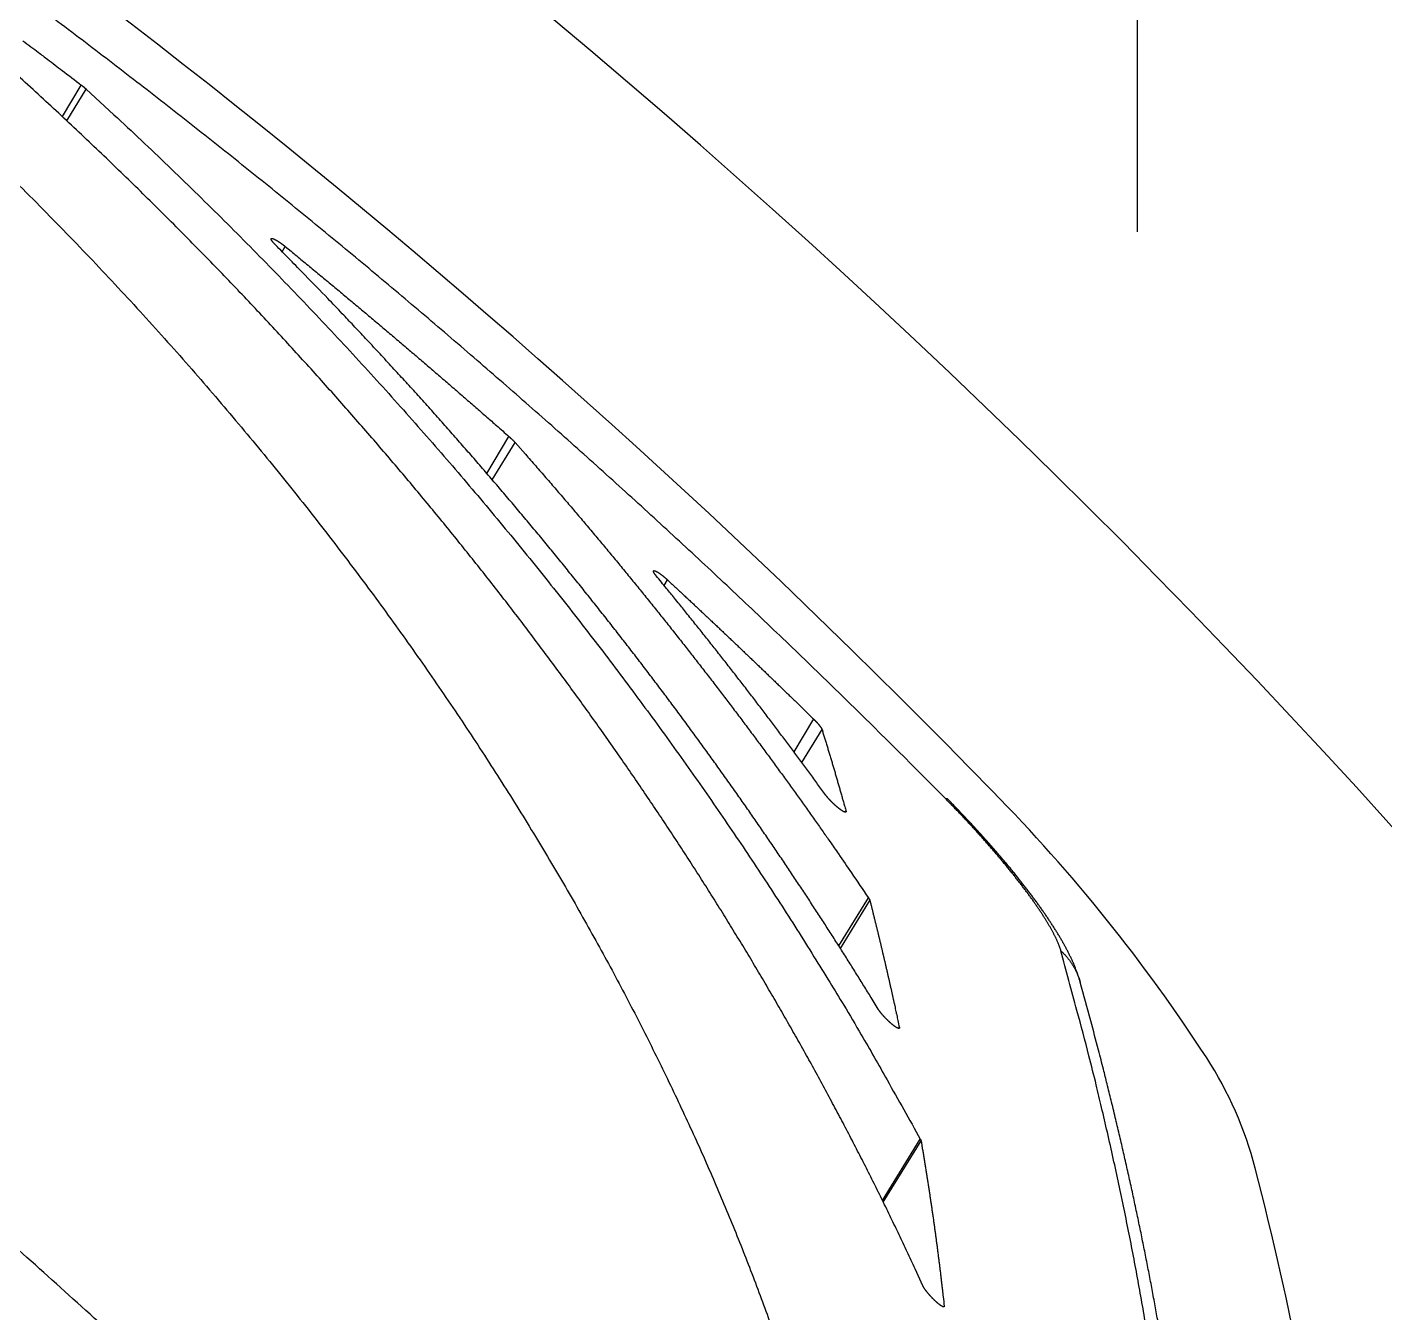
# Model space of a CAD drawing. Extents: x 938 to 1038, y 781 to 934.
# Drawn here: x 961.773 to 965.381, y 816.629 to 820.046 of the extents above; entities that cross this region are included whole.
import ezdxf

# ---------------------------------------------------------------- set-up
doc = ezdxf.new("R2010")
doc.units = 0
doc.header["$MEASUREMENT"] = 0
doc.layers.add('1', color=4, linetype='Continuous')
doc.layers.add('204', color=7, linetype='Continuous')

# ---------------------------------------------------------------- blocks, each defined once
blk = doc.blocks.new('LID')
at = {"layer": '204', "color": 4, "linetype": 'Continuous'}
blk.add_arc((3.6258, 31.698), 19.4257, 34.08964, 84.41036, dxfattribs=at)
blk = doc.blocks.new('69')
at = {"layer": '204', "color": 4, "linetype": 'Continuous'}
for p, q in [((3.723, 1.3747), (3.7731, 1.4588)), ((3.7353, 1.3632), (3.7866, 1.4476)), ((4.3073, 1.0157), (4.3155, 1.0294)), ((4.8511, 0.4264), (4.9098, 0.5247)), ((4.8654, 0.4098), (4.9259, 0.5089)), ((5.3223, 0.1286), (5.3312, 0.1435)), ((5.7193, -0.2261), (5.6671, -0.3133)), ((5.6879, -0.3414), (5.7418, -0.2543)), ((5.8036, -0.4739), (5.8055, -0.4709)), ((5.7865, -0.8292), (5.8651, -0.7012)), ((5.7906, -0.8356), (5.869, -0.7087)), ((5.9457, -1.0486), (5.9473, -1.046)), ((5.9025, -1.5057), (6.003, -1.3426)), ((5.9045, -1.5098), (6.005, -1.3474))]:
    blk.add_line(p, q, dxfattribs=at)
for points in [[(6.07, -0.4377), (6.0055, -0.3728, 0.001052), (5.9408, -0.3081, 0.001052), (5.8758, -0.2437, 0.001052), (5.8106, -0.1795, 0.001052), (5.7451, -0.1157, 0.001052), (5.6792, -0.0521, 0.001052), (5.6132, 0.0112, 0.001052), (5.5468, 0.0743, 0.001052), (5.4802, 0.1371, 0.001052), (5.4133, 0.1996, 0.001052), (5.3461, 0.2618, 0.001052), (5.2786, 0.3237, 0.001052), (5.2109, 0.3854, 0.001052), (5.143, 0.4468, 0.001053), (5.0747, 0.5079, 0.001053), (5.0062, 0.5687, 0.001053), (4.9375, 0.6292, 0.001053), (4.8684, 0.6894, 0.001054), (4.7991, 0.7494, 0.001054), (4.7296, 0.809, 0.001054), (4.6598, 0.8684, 0.001055), (4.5898, 0.9275, 0.001055), (4.5194, 0.9863, 0.001055), (4.4489, 1.0447, 0.001056), (4.3781, 1.1029, 0.001056), (4.307, 1.1608, 0.001057), (4.2357, 1.2184, 0.001057), (4.1641, 1.2757, 0.001058), (4.0923, 1.3327, 0.001059), (4.0203, 1.3894, 0.001059), (3.948, 1.4457, 0.001059), (3.8754, 1.5018, 0.001059), (3.8026, 1.5576, 0.001059), (3.7296, 1.6131, 0.001059), (3.6563, 1.6682, 0.001059)], [(3.6086, 1.1917, -0.002636), (3.6812, 1.1187, -0.002594), (3.7518, 1.0462, -0.002586), (3.8207, 0.9741, -0.002545), (3.888, 0.9021, -0.002526), (3.9541, 0.8299, -0.002521), (4.0189, 0.7577, -0.002517), (4.0827, 0.6852, -0.002515), (4.1451, 0.6127, -0.002519), (4.2064, 0.5401, -0.002513), (4.2665, 0.4675, -0.002514), (4.3255, 0.3947, -0.002511), (4.3832, 0.322, -0.002514), (4.4398, 0.2492, -0.002511), (4.4951, 0.1765, -0.002514), (4.5494, 0.1037, -0.002512), (4.6024, 0.031, -0.002517), (4.6543, -0.0417, -0.002516), (4.7051, -0.1142, -0.002521), (4.7547, -0.1867, -0.002521), (4.8031, -0.2591, -0.002528), (4.8504, -0.3314, -0.002529), (4.8966, -0.4035, -0.002537), (4.9417, -0.4754, -0.002539), (4.9856, -0.5472, -0.002549), (5.0284, -0.6188, -0.002553), (5.0701, -0.6902, -0.002564), (5.1106, -0.7613, -0.002569), (5.1501, -0.8322, -0.002583), (5.1884, -0.9028, -0.00259), (5.2257, -0.9732, -0.002605), (5.2619, -1.0432, -0.002614), (5.2969, -1.1129, -0.002632), (5.3309, -1.1823, -0.002645), (5.3638, -1.2514, -0.002664), (5.3956, -1.32, -0.002676), (5.4264, -1.3883, -0.002703), (5.4561, -1.4562, -0.002724), (5.4847, -1.5237, -0.002758), (5.5124, -1.591, -0.002792), (5.5391, -1.6581, -0.002821), (5.5648, -1.7249, -0.00285), (5.5896, -1.7915, -0.002886), (5.6133, -1.8579, -0.002919)], [(6.0098, -1.7325), (5.9891, -1.6874, 0.001561), (5.9681, -1.6422, 0.001539), (5.9467, -1.5969, 0.001526), (5.9248, -1.5514, 0.001527), (5.9026, -1.5058, 0.001523), (5.88, -1.4602, 0.001519), (5.8569, -1.4144, 0.001513), (5.8335, -1.3685, 0.00151), (5.8096, -1.3225, 0.001506), (5.7854, -1.2764, 0.001503), (5.7607, -1.2302, 0.001498), (5.7357, -1.1839, 0.001496), (5.7102, -1.1375, 0.001492), (5.6843, -1.0911, 0.00149), (5.658, -1.0446, 0.001486), (5.6313, -0.998, 0.001485), (5.6042, -0.9513, 0.001481), (5.5766, -0.9045, 0.00148), (5.5487, -0.8577, 0.001477), (5.5203, -0.8108, 0.001476), (5.4915, -0.7639, 0.001473), (5.4624, -0.7169, 0.001472), (5.4327, -0.6699, 0.001469), (5.4027, -0.6228, 0.001469), (5.3722, -0.5757, 0.001466), (5.3414, -0.5285, 0.001466), (5.3101, -0.4813, 0.001463), (5.2783, -0.434, 0.001463), (5.2462, -0.3868, 0.001461), (5.2136, -0.3395, 0.001461), (5.1806, -0.2921, 0.001459), (5.1472, -0.2448, 0.00146), (5.1133, -0.1974, 0.001458), (5.079, -0.1501, 0.001458), (5.0443, -0.1027, 0.001457), (5.0091, -0.0553, 0.001458), (4.9735, -0.0079, 0.001456), (4.9375, 0.0395, 0.001456), (4.9011, 0.0868, 0.001456), (4.8642, 0.1342, 0.001457), (4.8268, 0.1816, 0.001455), (4.7891, 0.2289, 0.001453), (4.7509, 0.2762, 0.001457), (4.7121, 0.3236, 0.001459), (4.6727, 0.3712, 0.001457), (4.6327, 0.4191, 0.001471), (4.592, 0.4671, 0.001478), (4.5506, 0.5154, 0.001488), (4.5085, 0.5639, 0.001494), (4.4658, 0.6125, 0.001505), (4.4224, 0.6613, 0.00151), (4.3783, 0.7103, 0.001521), (4.3335, 0.7595, 0.001526), (4.288, 0.8088, 0.001537), (4.2418, 0.8582, 0.001542), (4.1949, 0.9078, 0.001552), (4.1473, 0.9575, 0.001557), (4.099, 1.0073, 0.001567), (4.0499, 1.0572, 0.001572), (4.0001, 1.1073, 0.001583), (3.9496, 1.1574, 0.001588), (3.8984, 1.2076, 0.001599), (3.8465, 1.2578, 0.001605), (3.7938, 1.3081, 0.001616), (3.7404, 1.3585, 0.001614), (3.6862, 1.4088, 0.001612), (3.6314, 1.4592, 0.001632), (3.5757, 1.5096, 0.001677)], [(3.618, 1.5765, -0.0003), (3.6396, 1.5603, -0.000103), (3.6592, 1.5455, -0.000424), (3.6842, 1.5266, -0.000729), (3.7227, 1.4973, -0.000356), (3.7731, 1.4588, -0.000189)], [(3.7731, 1.4588), (3.7735, 1.4586, -0.000495), (3.7738, 1.4583, -0.000496), (3.7742, 1.458, -0.000497), (3.7746, 1.4577, -0.000497), (3.7749, 1.4575, -0.000497), (3.7753, 1.4572, -0.000497), (3.7756, 1.4569, -0.000498), (3.776, 1.4566, -0.000499), (3.7763, 1.4563, -0.000499), (3.7767, 1.456, -0.0005), (3.7771, 1.4558, -0.000502), (3.7774, 1.4555, -0.000503), (3.7778, 1.4552, -0.000504), (3.7781, 1.4549, -0.000506), (3.7785, 1.4546, -0.000507), (3.7788, 1.4544, -0.000509), (3.7791, 1.4541, -0.000511), (3.7795, 1.4538, -0.000513), (3.7798, 1.4535, -0.000516), (3.7802, 1.4532, -0.000518), (3.7805, 1.4529, -0.000521), (3.7808, 1.4527, -0.000524), (3.7812, 1.4524, -0.000527), (3.7815, 1.4521, -0.000531), (3.7818, 1.4518, -0.000533), (3.7822, 1.4515, -0.000533), (3.7825, 1.4513, -0.000542), (3.7828, 1.451, -0.000557), (3.7831, 1.4507, -0.000545), (3.7835, 1.4504, -0.000513), (3.7838, 1.4501, -0.000571), (3.7841, 1.4499, -0.000687), (3.7844, 1.4496, -0.000527), (3.7847, 1.4493, -0.000181), (3.785, 1.4491, -0.000751), (3.7854, 1.4488, -0.001318), (3.7859, 1.4483, -0.000656), (3.7866, 1.4477, -0.00035)], [(3.7866, 1.4477), (3.8601, 1.3799, -0.002039), (3.9327, 1.3119, -0.002072), (4.0043, 1.2437, -0.002084), (4.0749, 1.1753, -0.002071), (4.1446, 1.1067, -0.002068), (4.2133, 1.0379, -0.002067), (4.2811, 0.9688, -0.002068), (4.348, 0.8997, -0.002064), (4.4138, 0.8303, -0.002064), (4.4788, 0.7608, -0.002061), (4.5428, 0.6911, -0.002061), (4.6059, 0.6213, -0.002058), (4.668, 0.5514, -0.002059), (4.7293, 0.4814, -0.002056), (4.7895, 0.4113, -0.002057), (4.8489, 0.3411, -0.002054), (4.9073, 0.2708, -0.002055), (4.9649, 0.2004, -0.002053), (5.0215, 0.13, -0.002055), (5.0772, 0.0596, -0.002053), (5.1319, -0.0109, -0.002054), (5.1858, -0.0815, -0.002052), (5.2387, -0.152, -0.002056), (5.2908, -0.2225, -0.002058), (5.342, -0.2931, -0.002056), (5.3922, -0.3636, -0.002043), (5.4416, -0.434, -0.002063), (5.4901, -0.5045, -0.002102), (5.5377, -0.575, -0.00205), (5.5843, -0.6452, -0.001922), (5.6298, -0.7149, -0.002113), (5.6751, -0.7856, -0.002505), (5.7203, -0.8579, -0.00193), (5.7623, -0.9256, -0.000709), (5.7998, -0.9869, -0.002686), (5.846, -1.0652, -0.004642), (5.9146, -1.1854, -0.002318), (6.003, -1.3426, -0.001248)], [(4.2885, 1.0347), (4.2879, 1.0353, -0.001613), (4.2873, 1.036, -0.001678), (4.2867, 1.0366, -0.001743), (4.2862, 1.0372, -0.001807), (4.2856, 1.0378, -0.001882), (4.2851, 1.0384, -0.001962), (4.2846, 1.0389, -0.002054), (4.284, 1.0395, -0.002151), (4.2836, 1.0401, -0.002263), (4.2831, 1.0406, -0.002382), (4.2826, 1.0411, -0.00252), (4.2822, 1.0417, -0.002669), (4.2818, 1.0422, -0.00284), (4.2814, 1.0427, -0.003026), (4.281, 1.0432, -0.003243), (4.2807, 1.0437, -0.00348), (4.2803, 1.0441, -0.003757), (4.28, 1.0446, -0.00406), (4.2797, 1.045, -0.004424), (4.2794, 1.0455, -0.00483), (4.2792, 1.0459, -0.0053), (4.2789, 1.0463, -0.005839), (4.2787, 1.0467, -0.006489), (4.2785, 1.0471, -0.007198), (4.2784, 1.0474, -0.00808), (4.2782, 1.0478, -0.009067), (4.2781, 1.0481, -0.010292), (4.278, 1.0484, -0.011698), (4.2779, 1.0487, -0.013452), (4.2778, 1.049, -0.015458), (4.2778, 1.0492, -0.017945), (4.2778, 1.0495, -0.020749), (4.2778, 1.0497, -0.024094), (4.2778, 1.0499, -0.027626), (4.2778, 1.0501, -0.031386), (4.2779, 1.0503, -0.034679), (4.278, 1.0505, -0.037153), (4.2781, 1.0506, -0.03812), (4.2782, 1.0507, -0.037428), (4.2784, 1.0508, -0.035324), (4.2786, 1.0509, -0.031884), (4.2788, 1.051, -0.028217), (4.279, 1.0511, -0.024535), (4.2792, 1.0511, -0.021186), (4.2795, 1.0511, -0.018181), (4.2798, 1.0511, -0.015728), (4.2801, 1.0511, -0.013588), (4.2804, 1.0511, -0.011857), (4.2808, 1.051, -0.010362), (4.2811, 1.0509, -0.009155), (4.2815, 1.0509, -0.008105), (4.2819, 1.0508, -0.00725), (4.2823, 1.0506, -0.006497), (4.2827, 1.0505, -0.005878), (4.2832, 1.0503, -0.005327), (4.2837, 1.0502, -0.00487), (4.2842, 1.05, -0.004457), (4.2847, 1.0498, -0.004112), (4.2852, 1.0496, -0.003797), (4.2857, 1.0493, -0.003531), (4.2863, 1.0491, -0.003286), (4.2868, 1.0488, -0.003078), (4.2874, 1.0485, -0.002884), (4.288, 1.0482, -0.002719), (4.2886, 1.0479, -0.002564), (4.2893, 1.0476, -0.002432), (4.2899, 1.0472, -0.002306), (4.2906, 1.0469, -0.002197), (4.2913, 1.0465, -0.002096), (4.2919, 1.0461, -0.002011), (4.2927, 1.0457, -0.001917), (4.2934, 1.0452, -0.001838), (4.2941, 1.0448, -0.00177), (4.2948, 1.0444, -0.0017), (4.2956, 1.0439, -0.001636), (4.2963, 1.0434, -0.001581), (4.2971, 1.0429, -0.00153), (4.2978, 1.0424, -0.001483), (4.2986, 1.0419, -0.001439), (4.2994, 1.0414, -0.0014), (4.3001, 1.0409, -0.001364), (4.3009, 1.0404, -0.001331), (4.3017, 1.0398, -0.001302), (4.3025, 1.0393, -0.001277), (4.3033, 1.0387, -0.001249), (4.3041, 1.0381, -0.00122), (4.3049, 1.0376, -0.001211), (4.3057, 1.037, -0.001218), (4.3065, 1.0364, -0.001167), (4.3074, 1.0358, -0.001078), (4.3082, 1.0352, -0.001178), (4.309, 1.0345, -0.001393), (4.3098, 1.0339, -0.001047), (4.3106, 1.0333, -0.000353), (4.3113, 1.0327, -0.001472), (4.3122, 1.032, -0.002523), (4.3137, 1.0309, -0.001226), (4.3155, 1.0294, -0.000646)], [(5.8914, -0.9976), (5.8724, -0.9665, 0.000919), (5.8531, -0.9353, 0.000902), (5.8336, -0.9039, 0.000897), (5.8139, -0.8724, 0.000906), (5.7939, -0.8408, 0.00091), (5.7737, -0.8091, 0.000912), (5.7532, -0.7773, 0.000913), (5.7325, -0.7454, 0.000917), (5.7116, -0.7133, 0.000919), (5.6904, -0.6812, 0.000922), (5.669, -0.6489, 0.000923), (5.6474, -0.6165, 0.000927), (5.6255, -0.5841, 0.000928), (5.6033, -0.5515, 0.000932), (5.5809, -0.5188, 0.000933), (5.5583, -0.486, 0.000936), (5.5354, -0.4532, 0.000937), (5.5123, -0.4202, 0.000941), (5.4889, -0.3872, 0.000942), (5.4652, -0.354, 0.000945), (5.4413, -0.3208, 0.000946), (5.4171, -0.2874, 0.000949), (5.3927, -0.254, 0.00095), (5.368, -0.2205, 0.000953), (5.3431, -0.1869, 0.000954), (5.3179, -0.1532, 0.000957), (5.2924, -0.1195, 0.000958), (5.2667, -0.0857, 0.000961), (5.2407, -0.0517, 0.000962), (5.2144, -0.0178, 0.000965), (5.1878, 0.0163, 0.000966), (5.161, 0.0504, 0.000969), (5.1339, 0.0847, 0.000969), (5.1066, 0.1189, 0.000972), (5.0789, 0.1533, 0.000973), (5.051, 0.1877, 0.000975), (5.0228, 0.2222, 0.000977), (4.9943, 0.2568, 0.000983), (4.9655, 0.2914, 0.000985), (4.9364, 0.3262, 0.00099), (4.907, 0.361, 0.000992), (4.8773, 0.3959, 0.000996), (4.8473, 0.4308, 0.000999), (4.817, 0.4659, 0.001005), (4.7863, 0.501, 0.001004), (4.7554, 0.5362, 0.001002), (4.7242, 0.5714, 0.001013), (4.6926, 0.6067, 0.001039), (4.6606, 0.6422, 0.001009), (4.6285, 0.6775, 0.000942), (4.5962, 0.7127, 0.001049), (4.5631, 0.7486, 0.001264), (4.5288, 0.7853, 0.000948), (4.4964, 0.8198, 0.000301), (4.467, 0.8511, 0.001365), (4.4285, 0.8913, 0.00236), (4.3681, 0.9534, 0.001137), (4.2885, 1.0347, 0.000594)], [(4.3155, 1.0294), (4.3306, 1.017, -0.000226), (4.3457, 1.0047, -0.000226), (4.3607, 0.9923, -0.000226), (4.3758, 0.9799, -0.000226), (4.3908, 0.9675, -0.000226), (4.4058, 0.955, -0.000226), (4.4209, 0.9426, -0.000226), (4.4359, 0.9302, -0.000226), (4.4509, 0.9177, -0.000226), (4.4658, 0.9052, -0.000226), (4.4808, 0.8927, -0.000226), (4.4958, 0.8802, -0.000226), (4.5107, 0.8677, -0.000226), (4.5256, 0.8552, -0.000226), (4.5406, 0.8426, -0.000226), (4.5555, 0.8301, -0.000226), (4.5704, 0.8175, -0.000226), (4.5853, 0.8049, -0.000226), (4.6001, 0.7923, -0.000226), (4.615, 0.7797, -0.000226), (4.6299, 0.7671, -0.000226), (4.6447, 0.7544, -0.000226), (4.6595, 0.7418, -0.000226), (4.6743, 0.7291, -0.000227), (4.6891, 0.7165, -0.000226), (4.7039, 0.7038, -0.000225), (4.7187, 0.6911, -0.000226), (4.7335, 0.6783, -0.000231), (4.7483, 0.6656, -0.000224), (4.763, 0.6529, -0.00021), (4.7776, 0.6402, -0.000231), (4.7925, 0.6273, -0.000276), (4.8076, 0.6142, -0.000209), (4.8219, 0.6018, -0.000072), (4.8347, 0.5906, -0.000295), (4.8512, 0.5761, -0.000508), (4.8766, 0.5539, -0.000248), (4.9098, 0.5247, -0.000132)], [(5.7895, -3.8929), (5.6254, -3.6981, 0.002969), (5.4598, -3.5062, 0.003016), (5.2927, -3.3172, 0.003026), (5.124, -3.1311, 0.002993), (4.954, -2.9479, 0.002976), (4.7826, -2.7676, 0.002963), (4.6099, -2.5903, 0.002953), (4.436, -2.4158, 0.002934), (4.261, -2.2443, 0.002923), (4.0848, -2.0757, 0.002905), (3.9076, -1.9101, 0.002893), (3.7294, -1.7473, 0.002874), (3.5502, -1.5874, 0.002864)], [(4.9098, 0.5247), (4.9103, 0.5243, -0.000656), (4.9107, 0.5239, -0.00066), (4.9112, 0.5235, -0.000662), (4.9116, 0.5231, -0.000662), (4.9121, 0.5227, -0.000663), (4.9125, 0.5223, -0.000665), (4.913, 0.5219, -0.000668), (4.9134, 0.5215, -0.00067), (4.9139, 0.5211, -0.000673), (4.9143, 0.5206, -0.000676), (4.9147, 0.5202, -0.000679), (4.9152, 0.5198, -0.000683), (4.9156, 0.5194, -0.000687), (4.916, 0.519, -0.000692), (4.9165, 0.5186, -0.000697), (4.9169, 0.5182, -0.000702), (4.9173, 0.5178, -0.000708), (4.9177, 0.5174, -0.000714), (4.9181, 0.517, -0.000721), (4.9185, 0.5166, -0.000728), (4.9189, 0.5162, -0.000736), (4.9193, 0.5158, -0.000744), (4.9197, 0.5154, -0.000753), (4.9201, 0.515, -0.000763), (4.9205, 0.5146, -0.000771), (4.9209, 0.5142, -0.000777), (4.9213, 0.5138, -0.000794), (4.9217, 0.5134, -0.000822), (4.9221, 0.5131, -0.000811), (4.9224, 0.5127, -0.000768), (4.9228, 0.5123, -0.000862), (4.9232, 0.5119, -0.001048), (4.9235, 0.5115, -0.00081), (4.9239, 0.5111, -0.000278), (4.9242, 0.5108, -0.00117), (4.9246, 0.5104, -0.002092), (4.9252, 0.5097, -0.001056), (4.9259, 0.5089, -0.000567)], [(4.9259, 0.5089), (4.9535, 0.4776, -0.000838), (4.9809, 0.4464, -0.000849), (5.0081, 0.4152, -0.000852), (5.035, 0.384, -0.000847), (5.0617, 0.3529, -0.000845), (5.0882, 0.3219, -0.000844), (5.1145, 0.2908, -0.000844), (5.1405, 0.2599, -0.000841), (5.1664, 0.2289, -0.000841), (5.192, 0.1981, -0.000838), (5.2174, 0.1672, -0.000838), (5.2426, 0.1364, -0.000835), (5.2676, 0.1057, -0.000835), (5.2924, 0.075, -0.000832), (5.3169, 0.0444, -0.000831), (5.3413, 0.0138, -0.000829), (5.3654, -0.0167, -0.000828), (5.3893, -0.0472, -0.000826), (5.413, -0.0776, -0.000825), (5.4366, -0.1079, -0.000822), (5.4599, -0.1382, -0.000821), (5.483, -0.1684, -0.000818), (5.5059, -0.1986, -0.000817), (5.5286, -0.2287, -0.000816), (5.5511, -0.2588, -0.000813), (5.5734, -0.2887, -0.000806), (5.5955, -0.3186, -0.000811), (5.6174, -0.3485, -0.000824), (5.6391, -0.3784, -0.0008), (5.6606, -0.408, -0.000748), (5.6818, -0.4374, -0.000819), (5.703, -0.4672, -0.000966), (5.7246, -0.4977, -0.000741), (5.7447, -0.5262, -0.000272), (5.7628, -0.5519, -0.001025), (5.7856, -0.5848, -0.001754), (5.8202, -0.6353, -0.000869), (5.8651, -0.7012, -0.000466)], [(5.3011, 0.1544), (5.3006, 0.155, -0.001859), (5.3001, 0.1556, -0.001947), (5.2996, 0.1562, -0.002042), (5.2992, 0.1568, -0.002139), (5.2988, 0.1573, -0.002253), (5.2983, 0.1579, -0.002374), (5.2979, 0.1584, -0.002513), (5.2976, 0.1589, -0.002663), (5.2972, 0.1595, -0.002836), (5.2969, 0.16, -0.003023), (5.2965, 0.1605, -0.00324), (5.2962, 0.1609, -0.003477), (5.2959, 0.1614, -0.003755), (5.2957, 0.1619, -0.00406), (5.2954, 0.1623, -0.00442), (5.2952, 0.1627, -0.00482), (5.2949, 0.1631, -0.005295), (5.2947, 0.1635, -0.005826), (5.2946, 0.1639, -0.006472), (5.2944, 0.1643, -0.007206), (5.2943, 0.1647, -0.008078), (5.2941, 0.165, -0.009094), (5.294, 0.1653, -0.010339), (5.294, 0.1656, -0.011726), (5.2939, 0.1659, -0.013469), (5.2938, 0.1662, -0.015434), (5.2938, 0.1664, -0.017861), (5.2938, 0.1667, -0.020584), (5.2938, 0.1669, -0.023819), (5.2939, 0.1671, -0.0272), (5.2939, 0.1673, -0.030787), (5.294, 0.1675, -0.033907), (5.2941, 0.1676, -0.03628), (5.2942, 0.1677, -0.037246), (5.2944, 0.1679, -0.036644), (5.2945, 0.168, -0.034674), (5.2947, 0.168, -0.031576), (5.2949, 0.1681, -0.02815), (5.2951, 0.1681, -0.024616), (5.2953, 0.1682, -0.021498), (5.2956, 0.1682, -0.018361), (5.2959, 0.1682, -0.015737), (5.2961, 0.1681, -0.013635), (5.2965, 0.1681, -0.011928), (5.2968, 0.168, -0.010453), (5.2971, 0.1679, -0.009254), (5.2975, 0.1679, -0.008208), (5.2978, 0.1677, -0.007344), (5.2982, 0.1676, -0.006586), (5.2986, 0.1675, -0.005956), (5.299, 0.1673, -0.005397), (5.2995, 0.1671, -0.004928), (5.2999, 0.1669, -0.004507), (5.3004, 0.1667, -0.004151), (5.3008, 0.1665, -0.003829), (5.3013, 0.1662, -0.003553), (5.3018, 0.166, -0.003302), (5.3023, 0.1657, -0.003085), (5.3029, 0.1654, -0.002887), (5.3034, 0.1651, -0.002714), (5.3039, 0.1648, -0.002555), (5.3045, 0.1645, -0.002416), (5.3051, 0.1641, -0.002287), (5.3057, 0.1638, -0.002174), (5.3062, 0.1634, -0.002068), (5.3068, 0.163, -0.001975), (5.3075, 0.1626, -0.001888), (5.3081, 0.1622, -0.001811), (5.3087, 0.1618, -0.001738), (5.3094, 0.1613, -0.001675), (5.31, 0.1609, -0.001614), (5.3107, 0.1604, -0.001561), (5.3113, 0.1599, -0.001509), (5.312, 0.1595, -0.001465), (5.3127, 0.159, -0.001422), (5.3134, 0.1584, -0.001385), (5.3141, 0.1579, -0.001348), (5.3148, 0.1574, -0.001317), (5.3155, 0.1568, -0.001286), (5.3162, 0.1563, -0.001261), (5.317, 0.1557, -0.001235), (5.3177, 0.1552, -0.001212), (5.3184, 0.1546, -0.001192), (5.3192, 0.154, -0.001178), (5.3199, 0.1534, -0.001158), (5.3207, 0.1527, -0.001142), (5.3214, 0.1521, -0.001143), (5.3222, 0.1515, -0.001151), (5.3229, 0.1509, -0.001106), (5.3237, 0.1502, -0.001025), (5.3244, 0.1496, -0.001125), (5.3252, 0.1489, -0.001334), (5.326, 0.1482, -0.001006), (5.3267, 0.1476, -0.00034), (5.3274, 0.147, -0.001419), (5.3282, 0.1463, -0.002446), (5.3295, 0.1451, -0.001194), (5.3312, 0.1435, -0.000631)], [(5.751, -0.4276), (5.7406, -0.4133, 0.000379), (5.7302, -0.399, 0.000377), (5.7198, -0.3847, 0.000376), (5.7093, -0.3704, 0.000377), (5.6987, -0.356, 0.000378), (5.6881, -0.3417, 0.000378), (5.6775, -0.3273, 0.000378), (5.6668, -0.3129, 0.000379), (5.6561, -0.2985, 0.000379), (5.6453, -0.2841, 0.00038), (5.6345, -0.2697, 0.00038), (5.6237, -0.2552, 0.000381), (5.6128, -0.2407, 0.000381), (5.6018, -0.2263, 0.000382), (5.5908, -0.2118, 0.000382), (5.5798, -0.1973, 0.000383), (5.5687, -0.1828, 0.000383), (5.5576, -0.1682, 0.000383), (5.5464, -0.1537, 0.000384), (5.5352, -0.1392, 0.000384), (5.5239, -0.1246, 0.000385), (5.5126, -0.11, 0.000385), (5.5012, -0.0954, 0.000385), (5.4898, -0.0808, 0.000387), (5.4784, -0.0662, 0.000386), (5.4669, -0.0516, 0.000384), (5.4554, -0.0369, 0.000388), (5.4438, -0.0223, 0.000396), (5.4321, -0.0076, 0.000385), (5.4205, 0.0071, 0.000359), (5.4088, 0.0216, 0.000398), (5.397, 0.0364, 0.000476), (5.3847, 0.0516, 0.00036), (5.3733, 0.0659, 0.00012), (5.3629, 0.0788, 0.000512), (5.3494, 0.0953, 0.000882), (5.3285, 0.1209, 0.000429), (5.3011, 0.1544, 0.000226)], [(5.3312, 0.1435), (5.341, 0.1344, -0.000165), (5.3508, 0.1253, -0.000165), (5.3607, 0.1162, -0.000165), (5.3705, 0.107, -0.000165), (5.3803, 0.0979, -0.000165), (5.3901, 0.0887, -0.000165), (5.3999, 0.0796, -0.000165), (5.4096, 0.0704, -0.000165), (5.4194, 0.0612, -0.000165), (5.4292, 0.052, -0.000165), (5.4389, 0.0429, -0.000165), (5.4487, 0.0337, -0.000165), (5.4585, 0.0245, -0.000165), (5.4682, 0.0153, -0.000165), (5.4779, 0.0061, -0.000165), (5.4877, -0.0031, -0.000165), (5.4974, -0.0124, -0.000165), (5.5071, -0.0216, -0.000165), (5.5168, -0.0308, -0.000165), (5.5265, -0.0401, -0.000165), (5.5362, -0.0493, -0.000165), (5.5459, -0.0586, -0.000165), (5.5556, -0.0678, -0.000165), (5.5653, -0.0771, -0.000165), (5.575, -0.0864, -0.000165), (5.5846, -0.0956, -0.000164), (5.5943, -0.1049, -0.000165), (5.6039, -0.1142, -0.000168), (5.6136, -0.1235, -0.000163), (5.6232, -0.1328, -0.000153), (5.6328, -0.142, -0.000168), (5.6425, -0.1514, -0.000201), (5.6524, -0.161, -0.000152), (5.6617, -0.1701, -0.000052), (5.6701, -0.1782, -0.000215), (5.6809, -0.1887, -0.000369), (5.6975, -0.2049, -0.000181), (5.7193, -0.2261, -0.000096)], [(5.7193, -0.2261), (5.7199, -0.2267, -0.000832), (5.7204, -0.2273, -0.000838), (5.721, -0.2278, -0.000843), (5.7216, -0.2284, -0.000846), (5.7221, -0.229, -0.000852), (5.7227, -0.2295, -0.000858), (5.7232, -0.2301, -0.000865), (5.7238, -0.2306, -0.000872), (5.7243, -0.2312, -0.000881), (5.7249, -0.2318, -0.00089), (5.7254, -0.2323, -0.000901), (5.7259, -0.2329, -0.000912), (5.7264, -0.2335, -0.000924), (5.7269, -0.234, -0.000937), (5.7275, -0.2346, -0.000952), (5.728, -0.2351, -0.000967), (5.7285, -0.2357, -0.000984), (5.729, -0.2362, -0.001002), (5.7294, -0.2368, -0.001022), (5.7299, -0.2373, -0.001042), (5.7304, -0.2378, -0.001065), (5.7309, -0.2384, -0.001089), (5.7313, -0.2389, -0.001114), (5.7318, -0.2394, -0.001142), (5.7322, -0.24, -0.001171), (5.7327, -0.2405, -0.001202), (5.7331, -0.241, -0.001236), (5.7335, -0.2415, -0.001273), (5.7339, -0.242, -0.001309), (5.7343, -0.2425, -0.001348), (5.7347, -0.243, -0.001393), (5.7351, -0.2435, -0.001434), (5.7355, -0.244, -0.001482), (5.7359, -0.2445, -0.001532), (5.7362, -0.245, -0.001588), (5.7366, -0.2454, -0.001646), (5.7369, -0.2459, -0.001711), (5.7372, -0.2464, -0.001778), (5.7376, -0.2468, -0.001854), (5.7379, -0.2472, -0.001934), (5.7382, -0.2477, -0.002023), (5.7385, -0.2481, -0.002115), (5.7387, -0.2485, -0.002223), (5.739, -0.2489, -0.002339), (5.7393, -0.2493, -0.00246), (5.7395, -0.2497, -0.002578), (5.7397, -0.2501, -0.002753), (5.74, -0.2505, -0.002977), (5.7402, -0.2509, -0.00308), (5.7404, -0.2512, -0.00305), (5.7406, -0.2516, -0.003592), (5.7407, -0.2519, -0.004629), (5.7409, -0.2522, -0.003808), (5.7411, -0.2526, -0.001341), (5.7412, -0.2528, -0.005881), (5.7414, -0.2532, -0.011863), (5.7415, -0.2537, -0.006691), (5.7418, -0.2543, -0.003786)], [(5.7418, -0.2543), (5.7435, -0.2598, -0.00018), (5.7452, -0.2653, -0.00018), (5.7468, -0.2707, -0.00018), (5.7485, -0.2762, -0.00018), (5.7502, -0.2817, -0.00018), (5.7519, -0.2871, -0.000181), (5.7535, -0.2926, -0.000181), (5.7552, -0.298, -0.000181), (5.7568, -0.3035, -0.000181), (5.7585, -0.3089, -0.000181), (5.7601, -0.3144, -0.000181), (5.7618, -0.3198, -0.000181), (5.7634, -0.3253, -0.000182), (5.765, -0.3307, -0.000182), (5.7666, -0.3361, -0.000182), (5.7683, -0.3416, -0.000182), (5.7699, -0.347, -0.000182), (5.7715, -0.3524, -0.000182), (5.7731, -0.3578, -0.000183), (5.7747, -0.3633, -0.000183), (5.7763, -0.3687, -0.000183), (5.7778, -0.3741, -0.000183), (5.7794, -0.3795, -0.000183), (5.781, -0.3849, -0.000184), (5.7826, -0.3903, -0.000183), (5.7841, -0.3957, -0.000182), (5.7857, -0.4011, -0.000184), (5.7872, -0.4065, -0.000188), (5.7888, -0.4119, -0.000183), (5.7903, -0.4173, -0.000171), (5.7919, -0.4226, -0.000189), (5.7934, -0.428, -0.000225), (5.795, -0.4336, -0.000171), (5.7964, -0.4388, -0.000059), (5.7978, -0.4435, -0.000242), (5.7995, -0.4495, -0.000416), (5.8021, -0.4588, -0.000204), (5.8055, -0.471, -0.000108)], [(5.8055, -0.471), (5.8055, -0.4713, -0.011692), (5.8056, -0.4716, -0.013515), (5.8057, -0.4719, -0.015736), (5.8057, -0.4722, -0.018224), (5.8057, -0.4724, -0.021324), (5.8057, -0.4727, -0.024769), (5.8056, -0.4729, -0.028742), (5.8055, -0.4731, -0.032647), (5.8054, -0.4733, -0.036315), (5.8053, -0.4734, -0.038796), (5.8052, -0.4735, -0.039677), (5.8051, -0.4737, -0.038662), (5.8049, -0.4738, -0.035941), (5.8047, -0.4738, -0.03236), (5.8045, -0.4739, -0.028278), (5.8042, -0.4739, -0.024505), (5.804, -0.4739, -0.020946), (5.8037, -0.4739, -0.018008), (5.8034, -0.4739, -0.015442), (5.8031, -0.4738, -0.013402), (5.8027, -0.4737, -0.011572), (5.8024, -0.4736, -0.010145), (5.802, -0.4735, -0.008914), (5.8016, -0.4734, -0.007882), (5.8012, -0.4732, -0.006997), (5.8007, -0.473, -0.006279), (5.8003, -0.4728, -0.005648), (5.7998, -0.4726, -0.005125), (5.7993, -0.4723, -0.004661), (5.7988, -0.4721, -0.004274), (5.7983, -0.4718, -0.003925), (5.7977, -0.4715, -0.003631), (5.7972, -0.4712, -0.003364), (5.7966, -0.4708, -0.003138), (5.796, -0.4705, -0.002929), (5.7954, -0.4701, -0.00275), (5.7948, -0.4697, -0.002587), (5.7942, -0.4693, -0.002449), (5.7935, -0.4688, -0.002311), (5.7929, -0.4684, -0.002193), (5.7922, -0.4679, -0.002082), (5.7915, -0.4674, -0.00198), (5.7909, -0.4669, -0.001891), (5.7902, -0.4664, -0.001809), (5.7895, -0.4659, -0.001733), (5.7887, -0.4654, -0.001667), (5.788, -0.4648, -0.001605), (5.7873, -0.4643, -0.001549), (5.7866, -0.4637, -0.001497), (5.7858, -0.4631, -0.001451), (5.7851, -0.4625, -0.001408), (5.7843, -0.4619, -0.00137), (5.7836, -0.4612, -0.001335), (5.7828, -0.4606, -0.001303), (5.782, -0.46, -0.001274), (5.7813, -0.4593, -0.001248), (5.7805, -0.4586, -0.001225), (5.7797, -0.458, -0.001204), (5.7789, -0.4573, -0.001185), (5.7781, -0.4566, -0.001169), (5.7774, -0.4559, -0.001154), (5.7766, -0.4552, -0.001142), (5.7758, -0.4545, -0.001132), (5.775, -0.4537, -0.001124), (5.7742, -0.453, -0.001116), (5.7734, -0.4523, -0.001111), (5.7726, -0.4515, -0.001108), (5.7718, -0.4508, -0.001109), (5.771, -0.45, -0.001104), (5.7703, -0.4492, -0.001102), (5.7695, -0.4485, -0.001105), (5.7687, -0.4477, -0.001105), (5.7679, -0.447, -0.001109), (5.7672, -0.4462, -0.001114), (5.7664, -0.4454, -0.001121), (5.7657, -0.4447, -0.001129), (5.765, -0.4439, -0.00114), (5.7642, -0.4431, -0.001151), (5.7635, -0.4424, -0.001165), (5.7628, -0.4416, -0.001181), (5.7621, -0.4409, -0.001199), (5.7614, -0.4401, -0.001218), (5.7607, -0.4394, -0.001242), (5.7601, -0.4387, -0.001269), (5.7594, -0.4379, -0.001294), (5.7587, -0.4372, -0.001316), (5.7581, -0.4365, -0.001361), (5.7575, -0.4357, -0.001427), (5.7569, -0.435, -0.001428), (5.7563, -0.4343, -0.001371), (5.7557, -0.4336, -0.001563), (5.7551, -0.4329, -0.001941), (5.7545, -0.4322, -0.00153), (5.754, -0.4315, -0.00052), (5.7535, -0.4309, -0.002271), (5.7529, -0.4302, -0.004255), (5.7521, -0.4291, -0.002232), (5.751, -0.4276, -0.001218)], [(6.07, -0.4377), (6.0702, -0.4376, -0.003201), (6.0703, -0.4376, -0.003351), (6.0705, -0.4375, -0.003539), (6.0707, -0.4374, -0.00376), (6.0709, -0.4374, -0.004), (6.0711, -0.4373, -0.004247), (6.0713, -0.4373, -0.004526), (6.0714, -0.4372, -0.004823), (6.0716, -0.4372, -0.005155), (6.0718, -0.4372, -0.005509), (6.0719, -0.4371, -0.005903), (6.0721, -0.4371, -0.006321), (6.0722, -0.4371, -0.006797), (6.0724, -0.4371, -0.007313), (6.0725, -0.4371, -0.007856), (6.0727, -0.4371, -0.008394), (6.0728, -0.4371, -0.009129), (6.0729, -0.4371, -0.010039), (6.073, -0.4371, -0.010517), (6.0732, -0.4371, -0.010506), (6.0733, -0.4371, -0.012462), (6.0734, -0.4372, -0.016101), (6.0735, -0.4372, -0.013113), (6.0736, -0.4372, -0.004518), (6.0737, -0.4372, -0.019976), (6.0738, -0.4373, -0.038008), (6.0739, -0.4374, -0.019624), (6.0741, -0.4375, -0.010529)], [(6.3766, -0.8422), (6.376, -0.84, 0.004377), (6.3752, -0.8376, 0.004141), (6.3744, -0.8353, 0.003907), (6.3736, -0.8328, 0.003694), (6.3727, -0.8303, 0.003494), (6.3717, -0.8278, 0.003317), (6.3707, -0.8252, 0.003147), (6.3697, -0.8226, 0.002996), (6.3685, -0.8199, 0.002851), (6.3673, -0.8171, 0.002722), (6.3661, -0.8143, 0.002598), (6.3648, -0.8115, 0.002488), (6.3634, -0.8086, 0.00238), (6.362, -0.8057, 0.002285), (6.3605, -0.8027, 0.002192), (6.359, -0.7996, 0.002109), (6.3574, -0.7966, 0.002028), (6.3558, -0.7934, 0.001955), (6.3541, -0.7903, 0.001884), (6.3523, -0.787, 0.001821), (6.3505, -0.7838, 0.001758), (6.3487, -0.7805, 0.001702), (6.3467, -0.7771, 0.001648), (6.3448, -0.7737, 0.001599), (6.3427, -0.7703, 0.001548), (6.3407, -0.7668, 0.001499), (6.3385, -0.7633, 0.001451), (6.3364, -0.7597, 0.001407), (6.3341, -0.7561, 0.001364), (6.3318, -0.7525, 0.001325), (6.3295, -0.7488, 0.001287), (6.3271, -0.7451, 0.001253), (6.3247, -0.7413, 0.001219), (6.3222, -0.7375, 0.001188), (6.3196, -0.7337, 0.001158), (6.317, -0.7299, 0.00113), (6.3144, -0.726, 0.001103), (6.3117, -0.722, 0.001079), (6.309, -0.7181, 0.001054), (6.3062, -0.7141, 0.001032), (6.3034, -0.71, 0.00101), (6.3005, -0.706, 0.00099), (6.2976, -0.7019, 0.000971), (6.2946, -0.6977, 0.000953), (6.2916, -0.6936, 0.000935), (6.2885, -0.6894, 0.000919), (6.2854, -0.6852, 0.000903), (6.2823, -0.6809, 0.000888), (6.2791, -0.6767, 0.000874), (6.2758, -0.6724, 0.000861), (6.2725, -0.668, 0.000847), (6.2692, -0.6637, 0.000833), (6.2659, -0.6593, 0.000818), (6.2624, -0.6549, 0.000805), (6.259, -0.6505, 0.000792), (6.2555, -0.6461, 0.00078), (6.252, -0.6416, 0.000768), (6.2484, -0.6371, 0.000757), (6.2448, -0.6326, 0.000746), (6.2412, -0.6281, 0.000736), (6.2375, -0.6235, 0.000727), (6.2337, -0.6189, 0.000718), (6.23, -0.6143, 0.000709), (6.2262, -0.6097, 0.000701), (6.2224, -0.6051, 0.000694), (6.2185, -0.6005, 0.000687), (6.2146, -0.5958, 0.00068), (6.2107, -0.5911, 0.000674), (6.2067, -0.5865, 0.000667), (6.2027, -0.5818, 0.000662), (6.1987, -0.5771, 0.000656), (6.1946, -0.5723, 0.000652), (6.1905, -0.5676, 0.000647), (6.1864, -0.5628, 0.000643), (6.1822, -0.5581, 0.000638), (6.178, -0.5533, 0.000634), (6.1738, -0.5486, 0.000628), (6.1695, -0.5438, 0.000623), (6.1653, -0.539, 0.000617), (6.161, -0.5342, 0.000613), (6.1566, -0.5294, 0.000608), (6.1523, -0.5246, 0.000603), (6.1479, -0.5197, 0.0006), (6.1435, -0.5149, 0.000597), (6.139, -0.5101, 0.000592), (6.1346, -0.5053, 0.000585), (6.1301, -0.5004, 0.000588), (6.1256, -0.4956, 0.000597), (6.1211, -0.4908, 0.000577), (6.1165, -0.4859, 0.000537), (6.112, -0.4811, 0.000591), (6.1074, -0.4763, 0.000703), (6.1026, -0.4713, 0.000531), (6.0981, -0.4666, 0.000181), (6.094, -0.4624, 0.000749), (6.0888, -0.457, 0.001286), (6.0806, -0.4486, 0.000626), (6.07, -0.4377, 0.000331)], [(6.4281, -0.9259), (6.4268, -0.9215, 0.003232), (6.4255, -0.9171, 0.003365), (6.4241, -0.9127, 0.003342), (6.4227, -0.9084, 0.003125), (6.4212, -0.9042, 0.002999), (6.4197, -0.9, 0.002922), (6.4182, -0.8958, 0.002827), (6.4166, -0.8917, 0.002681), (6.415, -0.8876, 0.002568), (6.4133, -0.8835, 0.002458), (6.4116, -0.8794, 0.002385), (6.4099, -0.8754, 0.002331), (6.4081, -0.8714, 0.002275), (6.4063, -0.8673, 0.002203), (6.4045, -0.8634, 0.002136), (6.4026, -0.8594, 0.002059), (6.4007, -0.8554, 0.001988), (6.3987, -0.8514, 0.001906), (6.3968, -0.8474, 0.001849), (6.3947, -0.8435, 0.001806), (6.3927, -0.8395, 0.001766), (6.3906, -0.8355, 0.001723), (6.3884, -0.8316, 0.001681), (6.3863, -0.8276, 0.001635), (6.3841, -0.8236, 0.001591), (6.3818, -0.8196, 0.001544), (6.3796, -0.8156, 0.001498), (6.3772, -0.8116, 0.00145), (6.3749, -0.8076, 0.001404), (6.3725, -0.8035, 0.001355), (6.3701, -0.7995, 0.001308), (6.3676, -0.7954, 0.001257), (6.3651, -0.7914, 0.001221), (6.3626, -0.7873, 0.001196), (6.36, -0.7832, 0.001174), (6.3574, -0.779, 0.001154), (6.3547, -0.7749, 0.001134), (6.352, -0.7707, 0.001113), (6.3493, -0.7666, 0.001094), (6.3466, -0.7624, 0.001074), (6.3438, -0.7582, 0.001055), (6.3409, -0.7539, 0.001037), (6.3381, -0.7497, 0.001019), (6.3351, -0.7454, 0.001001), (6.3322, -0.7412, 0.000984), (6.3292, -0.7369, 0.000967), (6.3262, -0.7326, 0.00095), (6.3232, -0.7283, 0.000934), (6.3201, -0.7239, 0.000918), (6.3169, -0.7196, 0.000902), (6.3138, -0.7152, 0.000887), (6.3106, -0.7108, 0.000871), (6.3074, -0.7064, 0.000857), (6.3041, -0.702, 0.000842), (6.3008, -0.6975, 0.000828), (6.2975, -0.6931, 0.000814), (6.2941, -0.6886, 0.0008), (6.2907, -0.6841, 0.000787), (6.2872, -0.6796, 0.000774), (6.2838, -0.6751, 0.000761), (6.2803, -0.6706, 0.000748), (6.2767, -0.666, 0.000737), (6.2731, -0.6615, 0.000726), (6.2695, -0.6569, 0.000717), (6.2659, -0.6523, 0.000708), (6.2622, -0.6477, 0.0007), (6.2585, -0.6431, 0.000691), (6.2548, -0.6384, 0.000684), (6.251, -0.6338, 0.000676), (6.2472, -0.6291, 0.000669), (6.2434, -0.6244, 0.000661), (6.2395, -0.6197, 0.000655), (6.2356, -0.6151, 0.000648), (6.2317, -0.6103, 0.000642), (6.2277, -0.6056, 0.000636), (6.2237, -0.6009, 0.00063), (6.2197, -0.5962, 0.000625), (6.2157, -0.5914, 0.00062), (6.2116, -0.5867, 0.000615), (6.2075, -0.5819, 0.00061), (6.2034, -0.5771, 0.000605), (6.1993, -0.5723, 0.000601), (6.1951, -0.5676, 0.000597), (6.1909, -0.5628, 0.000593), (6.1867, -0.558, 0.000589), (6.1824, -0.5532, 0.000586), (6.1782, -0.5484, 0.000583), (6.1739, -0.5435, 0.000579), (6.1695, -0.5387, 0.000576), (6.1652, -0.5339, 0.000574), (6.1608, -0.5291, 0.000571), (6.1564, -0.5243, 0.000568), (6.152, -0.5194, 0.000567), (6.1476, -0.5146, 0.000566), (6.1432, -0.5098, 0.000562), (6.1387, -0.505, 0.000557), (6.1342, -0.5001, 0.00056), (6.1297, -0.4953, 0.00057), (6.1251, -0.4905, 0.000553), (6.1206, -0.4856, 0.000515), (6.1161, -0.4809, 0.000568), (6.1114, -0.476, 0.000676), (6.1067, -0.471, 0.000512), (6.1022, -0.4664, 0.000173), (6.0981, -0.4621, 0.000723), (6.0929, -0.4567, 0.001243), (6.0848, -0.4484, 0.000606), (6.0741, -0.4375, 0.00032)], [(5.8651, -0.7012), (5.8653, -0.7014, -0.001033), (5.8654, -0.7017, -0.001059), (5.8656, -0.7019, -0.001085), (5.8657, -0.7021, -0.001111), (5.8659, -0.7024, -0.001139), (5.866, -0.7026, -0.001168), (5.8661, -0.7028, -0.001199), (5.8663, -0.703, -0.001231), (5.8664, -0.7033, -0.001265), (5.8666, -0.7035, -0.0013), (5.8667, -0.7037, -0.001338), (5.8668, -0.7039, -0.001377), (5.8669, -0.7041, -0.001419), (5.867, -0.7043, -0.001461), (5.8672, -0.7045, -0.001508), (5.8673, -0.7047, -0.001556), (5.8674, -0.7049, -0.001608), (5.8675, -0.7051, -0.001661), (5.8676, -0.7053, -0.00172), (5.8677, -0.7055, -0.001779), (5.8678, -0.7057, -0.001844), (5.8679, -0.7059, -0.00191), (5.868, -0.706, -0.001985), (5.8681, -0.7062, -0.002064), (5.8682, -0.7064, -0.002143), (5.8682, -0.7066, -0.002214), (5.8683, -0.7067, -0.002327), (5.8684, -0.7069, -0.002475), (5.8685, -0.7071, -0.002513), (5.8685, -0.7072, -0.002443), (5.8686, -0.7074, -0.002818), (5.8687, -0.7076, -0.003537), (5.8687, -0.7077, -0.00283), (5.8688, -0.7079, -0.000989), (5.8688, -0.708, -0.00423), (5.8689, -0.7082, -0.008029), (5.869, -0.7084, -0.004281), (5.869, -0.7087, -0.00236)], [(5.869, -0.7087), (5.8712, -0.7173, -0.000242), (5.8734, -0.7258, -0.000242), (5.8755, -0.7344, -0.000243), (5.8776, -0.7429, -0.000243), (5.8797, -0.7514, -0.000243), (5.8818, -0.76, -0.000243), (5.8839, -0.7685, -0.000244), (5.886, -0.777, -0.000244), (5.8881, -0.7855, -0.000244), (5.8902, -0.794, -0.000245), (5.8922, -0.8025, -0.000245), (5.8943, -0.811, -0.000245), (5.8963, -0.8194, -0.000245), (5.8983, -0.8279, -0.000246), (5.9003, -0.8364, -0.000246), (5.9023, -0.8448, -0.000246), (5.9043, -0.8533, -0.000247), (5.9063, -0.8617, -0.000247), (5.9083, -0.8702, -0.000247), (5.9103, -0.8786, -0.000248), (5.9122, -0.887, -0.000248), (5.9141, -0.8955, -0.000248), (5.9161, -0.9039, -0.000249), (5.918, -0.9123, -0.000249), (5.9199, -0.9207, -0.000249), (5.9218, -0.9291, -0.000248), (5.9237, -0.9375, -0.00025), (5.9256, -0.9459, -0.000256), (5.9275, -0.9543, -0.000249), (5.9293, -0.9626, -0.000233), (5.9311, -0.9709, -0.000257), (5.933, -0.9793, -0.000307), (5.9349, -0.9879, -0.000233), (5.9366, -0.996, -0.00008), (5.9382, -1.0033, -0.000329), (5.9403, -1.0127, -0.000568), (5.9433, -1.0271, -0.000278), (5.9473, -1.046, -0.000148)], [(6.606, -1.858, 0.001944), (6.5949, -1.793, 0.001915), (6.5832, -1.7275, 0.001914), (6.5709, -1.6616, 0.001938), (6.558, -1.5952, 0.001863), (6.5446, -1.5287, 0.001724), (6.5307, -1.4623, 0.001892), (6.5158, -1.3943, 0.002244), (6.5, -1.3244, 0.001676), (6.4847, -1.2584, 0.000551), (6.4706, -1.1987, 0.002363), (6.4511, -1.1211, 0.004007), (6.4193, -1.0006, 0.001917), (6.3766, -0.8422, 0.001002)], [(6.3766, -0.8422), (6.3789, -0.8444, -0.004344), (6.3812, -0.8466, -0.004279), (6.3834, -0.8489, -0.004269), (6.3857, -0.8512, -0.004331), (6.3878, -0.8535, -0.004365), (6.39, -0.8559, -0.004392), (6.3921, -0.8583, -0.004414), (6.3942, -0.8608, -0.004448), (6.3962, -0.8634, -0.004472), (6.3982, -0.866, -0.004503), (6.4002, -0.8686, -0.004524), (6.4021, -0.8713, -0.004551), (6.404, -0.874, -0.004575), (6.4058, -0.8768, -0.004611), (6.4076, -0.8796, -0.004618), (6.4094, -0.8824, -0.004614), (6.411, -0.8853, -0.004673), (6.4127, -0.8882, -0.004795), (6.4143, -0.8912, -0.00467), (6.4158, -0.8942, -0.004372), (6.4173, -0.8972, -0.004853), (6.4187, -0.9003, -0.005824), (6.4201, -0.9035, -0.004411), (6.4214, -0.9065, -0.001476), (6.4226, -0.9093, -0.006282), (6.4239, -0.9129, -0.010862), (6.4257, -0.9185, -0.005292), (6.4281, -0.9259, -0.002789)], [(6.6385, -1.8492, 0.001219), (6.6309, -1.8067, 0.001214), (6.6231, -1.764, 0.001207), (6.6151, -1.7212, 0.001201), (6.6068, -1.6782, 0.001196), (6.5982, -1.6351, 0.001194), (6.5895, -1.5918, 0.001185), (6.5804, -1.5484, 0.001173), (6.5712, -1.5049, 0.001178), (6.5617, -1.4611, 0.001198), (6.5519, -1.4172, 0.001158), (6.5419, -1.3733, 0.001076), (6.5317, -1.3295, 0.001185), (6.5211, -1.2849, 0.00141), (6.51, -1.2391, 0.00106), (6.4994, -1.196, 0.000353), (6.4897, -1.1569, 0.001498), (6.4766, -1.1065, 0.002558), (6.4558, -1.0284, 0.001235), (6.4281, -0.9259, 0.000649)], [(5.9473, -1.046), (5.9474, -1.0463, -0.014099), (5.9474, -1.0466, -0.016534), (5.9475, -1.0469, -0.019517), (5.9474, -1.0472, -0.022839), (5.9474, -1.0474, -0.02689), (5.9474, -1.0476, -0.031172), (5.9473, -1.0478, -0.035637), (5.9472, -1.048, -0.039247), (5.947, -1.0482, -0.041476), (5.9469, -1.0483, -0.041535), (5.9467, -1.0484, -0.039415), (5.9465, -1.0485, -0.035861), (5.9463, -1.0485, -0.031418), (5.9461, -1.0486, -0.027129), (5.9458, -1.0486, -0.023043), (5.9455, -1.0486, -0.019662), (5.9452, -1.0485, -0.016688), (5.9449, -1.0485, -0.014331), (5.9445, -1.0484, -0.012325), (5.9441, -1.0483, -0.01076), (5.9437, -1.0481, -0.009316), (5.9433, -1.048, -0.00817), (5.9429, -1.0478, -0.00724), (5.9424, -1.0476, -0.006457), (5.942, -1.0473, -0.005781), (5.9415, -1.0471, -0.005229), (5.941, -1.0468, -0.004741), (5.9404, -1.0465, -0.00433), (5.9399, -1.0462, -0.003965), (5.9393, -1.0459, -0.003656), (5.9388, -1.0455, -0.003379), (5.9382, -1.0452, -0.003141), (5.9376, -1.0448, -0.002926), (5.937, -1.0444, -0.00274), (5.9364, -1.0439, -0.002571), (5.9357, -1.0435, -0.002424), (5.9351, -1.043, -0.002289), (5.9344, -1.0425, -0.002171), (5.9337, -1.042, -0.002062), (5.933, -1.0415, -0.001967), (5.9323, -1.041, -0.001879), (5.9316, -1.0404, -0.001802), (5.9309, -1.0399, -0.001729), (5.9302, -1.0393, -0.001666), (5.9294, -1.0387, -0.001606), (5.9287, -1.0381, -0.001555), (5.9279, -1.0374, -0.001505), (5.9272, -1.0368, -0.001463), (5.9264, -1.0361, -0.001422), (5.9256, -1.0355, -0.001387), (5.9248, -1.0348, -0.001355), (5.924, -1.0341, -0.001328), (5.9232, -1.0334, -0.001299), (5.9224, -1.0326, -0.001276), (5.9216, -1.0319, -0.001255), (5.9208, -1.0312, -0.001232), (5.92, -1.0304, -0.001215), (5.9192, -1.0296, -0.001197), (5.9184, -1.0289, -0.001182), (5.9176, -1.0281, -0.001169), (5.9168, -1.0273, -0.001159), (5.916, -1.0265, -0.00115), (5.9152, -1.0258, -0.001143), (5.9144, -1.025, -0.001138), (5.9136, -1.0242, -0.001136), (5.9128, -1.0234, -0.001135), (5.912, -1.0226, -0.001135), (5.9112, -1.0217, -0.001138), (5.9104, -1.0209, -0.001143), (5.9096, -1.0201, -0.001149), (5.9089, -1.0193, -0.001158), (5.9081, -1.0185, -0.001168), (5.9073, -1.0177, -0.001181), (5.9066, -1.0168, -0.001196), (5.9058, -1.016, -0.001212), (5.9051, -1.0152, -0.001231), (5.9044, -1.0144, -0.001253), (5.9037, -1.0136, -0.001278), (5.9029, -1.0128, -0.001303), (5.9022, -1.012, -0.001336), (5.9016, -1.0112, -0.001371), (5.9009, -1.0104, -0.001404), (5.9002, -1.0096, -0.001446), (5.8996, -1.0088, -0.001489), (5.8989, -1.008, -0.001533), (5.8983, -1.0072, -0.001574), (5.8977, -1.0065, -0.001646), (5.8971, -1.0057, -0.001743), (5.8966, -1.005, -0.001764), (5.896, -1.0043, -0.001713), (5.8955, -1.0036, -0.001977), (5.8949, -1.0028, -0.002492), (5.8944, -1.0021, -0.001995), (5.894, -1.0015, -0.000683), (5.8935, -1.0009, -0.003012), (5.893, -1.0001, -0.005827), (5.8923, -0.999, -0.00315), (5.8914, -0.9976, -0.001743)], [(6.003, -1.3426), (6.0031, -1.3427, -0.001094), (6.0032, -1.3429, -0.001119), (6.0033, -1.343, -0.001146), (6.0033, -1.3432, -0.001172), (6.0034, -1.3433, -0.0012), (6.0035, -1.3435, -0.001228), (6.0036, -1.3436, -0.001259), (6.0036, -1.3437, -0.00129), (6.0037, -1.3439, -0.001323), (6.0038, -1.344, -0.001356), (6.0038, -1.3442, -0.001392), (6.0039, -1.3443, -0.001428), (6.0039, -1.3444, -0.001468), (6.004, -1.3445, -0.001507), (6.0041, -1.3447, -0.001549), (6.0041, -1.3448, -0.001592), (6.0042, -1.3449, -0.001639), (6.0042, -1.3451, -0.001685), (6.0043, -1.3452, -0.001736), (6.0043, -1.3453, -0.001788), (6.0044, -1.3454, -0.001843), (6.0044, -1.3455, -0.001898), (6.0045, -1.3457, -0.001961), (6.0045, -1.3458, -0.002026), (6.0046, -1.3459, -0.002088), (6.0046, -1.346, -0.002143), (6.0046, -1.3461, -0.002235), (6.0047, -1.3462, -0.002358), (6.0047, -1.3463, -0.002373), (6.0047, -1.3464, -0.002289), (6.0048, -1.3465, -0.002615), (6.0048, -1.3467, -0.003244), (6.0048, -1.3468, -0.002567), (6.0049, -1.3469, -0.000897), (6.0049, -1.3469, -0.003782), (6.0049, -1.3471, -0.007009), (6.0049, -1.3472, -0.003659), (6.005, -1.3474, -0.001998)], [(6.005, -1.3474), (6.0069, -1.3587, -0.000371), (6.0088, -1.3699, -0.000372), (6.0107, -1.3811, -0.000373), (6.0125, -1.3923, -0.000373), (6.0144, -1.4035, -0.000374), (6.0162, -1.4146, -0.000375), (6.018, -1.4258, -0.000376), (6.0197, -1.4369, -0.000377), (6.0215, -1.4481, -0.000377), (6.0232, -1.4592, -0.000378), (6.0249, -1.4703, -0.000379), (6.0266, -1.4814, -0.00038), (6.0283, -1.4925, -0.00038), (6.03, -1.5035, -0.000381), (6.0316, -1.5146, -0.000382), (6.0332, -1.5256, -0.000383), (6.0348, -1.5366, -0.000384), (6.0364, -1.5476, -0.000384), (6.038, -1.5586, -0.000385), (6.0395, -1.5696, -0.000386), (6.0411, -1.5806, -0.000387), (6.0426, -1.5915, -0.000387), (6.044, -1.6025, -0.000389), (6.0455, -1.6134, -0.00039), (6.047, -1.6243, -0.00039), (6.0484, -1.6352, -0.000388), (6.0498, -1.6461, -0.000393), (6.0512, -1.657, -0.000401), (6.0526, -1.6678, -0.000391), (6.0539, -1.6786, -0.000366), (6.0552, -1.6894, -0.000404), (6.0566, -1.7003, -0.000483), (6.0579, -1.7114, -0.000368), (6.0591, -1.7219, -0.000127), (6.0602, -1.7313, -0.00052), (6.0616, -1.7434, -0.000898), (6.0637, -1.762, -0.000441), (6.0664, -1.7863, -0.000234)], [(6.0664, -1.7863), (6.0664, -1.7866, -0.018226), (6.0664, -1.7869, -0.021739), (6.0664, -1.7872, -0.025992), (6.0663, -1.7874, -0.030527), (6.0662, -1.7876, -0.0356), (6.0661, -1.7878, -0.040105), (6.066, -1.788, -0.043389), (6.0658, -1.7881, -0.044246), (6.0657, -1.7882, -0.042485), (6.0655, -1.7883, -0.038772), (6.0652, -1.7884, -0.033856), (6.065, -1.7884, -0.029019), (6.0647, -1.7884, -0.024418), (6.0644, -1.7884, -0.020635), (6.0641, -1.7883, -0.017358), (6.0637, -1.7883, -0.014795), (6.0634, -1.7881, -0.012622), (6.063, -1.788, -0.010932), (6.0626, -1.7879, -0.009478), (6.0621, -1.7877, -0.008345), (6.0616, -1.7875, -0.007305), (6.0612, -1.7872, -0.006467), (6.0607, -1.7869, -0.005793), (6.0601, -1.7867, -0.005218), (6.0596, -1.7863, -0.004715), (6.0591, -1.786, -0.004302), (6.0585, -1.7856, -0.003936), (6.0579, -1.7853, -0.003622), (6.0573, -1.7849, -0.003343), (6.0567, -1.7844, -0.003105), (6.0561, -1.784, -0.00289), (6.0554, -1.7835, -0.002704), (6.0548, -1.783, -0.002536), (6.0541, -1.7825, -0.00239), (6.0534, -1.782, -0.002256), (6.0527, -1.7814, -0.00214), (6.052, -1.7809, -0.002033), (6.0513, -1.7803, -0.001939), (6.0505, -1.7797, -0.001853), (6.0498, -1.7791, -0.001777), (6.0491, -1.7784, -0.001707), (6.0483, -1.7778, -0.001645), (6.0475, -1.7771, -0.001588), (6.0468, -1.7764, -0.001538), (6.046, -1.7757, -0.001491), (6.0452, -1.775, -0.001451), (6.0444, -1.7743, -0.001413), (6.0436, -1.7735, -0.00138), (6.0428, -1.7727, -0.001349), (6.0419, -1.772, -0.001324), (6.0411, -1.7712, -0.001299), (6.0403, -1.7704, -0.001281), (6.0395, -1.7696, -0.001259), (6.0386, -1.7687, -0.001242), (6.0378, -1.7679, -0.001229), (6.037, -1.7671, -0.001213), (6.0362, -1.7662, -0.0012), (6.0353, -1.7654, -0.001191), (6.0345, -1.7645, -0.001184), (6.0337, -1.7637, -0.001178), (6.0329, -1.7628, -0.001174), (6.0321, -1.7619, -0.001173), (6.0313, -1.7611, -0.001174), (6.0305, -1.7602, -0.001177), (6.0297, -1.7593, -0.001182), (6.0289, -1.7585, -0.00119), (6.0281, -1.7576, -0.001199), (6.0273, -1.7567, -0.001211), (6.0265, -1.7558, -0.001225), (6.0258, -1.7549, -0.001242), (6.025, -1.7541, -0.001261), (6.0243, -1.7532, -0.001283), (6.0236, -1.7523, -0.001308), (6.0228, -1.7514, -0.001334), (6.0221, -1.7506, -0.001366), (6.0214, -1.7497, -0.001403), (6.0207, -1.7489, -0.001437), (6.02, -1.748, -0.00148), (6.0194, -1.7472, -0.001529), (6.0187, -1.7463, -0.001572), (6.0181, -1.7455, -0.001624), (6.0175, -1.7447, -0.001679), (6.0169, -1.7439, -0.001744), (6.0163, -1.7431, -0.001815), (6.0158, -1.7423, -0.00189), (6.0152, -1.7416, -0.001961), (6.0147, -1.7408, -0.002075), (6.0142, -1.7401, -0.002226), (6.0137, -1.7394, -0.002285), (6.0133, -1.7386, -0.002247), (6.0128, -1.738, -0.00263), (6.0124, -1.7373, -0.003371), (6.012, -1.7366, -0.002757), (6.0116, -1.736, -0.00096), (6.0113, -1.7354, -0.004243), (6.0109, -1.7347, -0.008543), (6.0104, -1.7338, -0.00481), (6.0098, -1.7325, -0.002717)]]:
    blk.add_lwpolyline(points, format="xyb", dxfattribs=at)
blk = doc.blocks.new('VISTA')
at = {"layer": '1', "color": 3, "linetype": 'Continuous'}
blk.add_line((26.8453, 29.9071), (26.8453, 19.9372), dxfattribs=at)
at = {"layer": '1', "color": 3}
for centre, radius, start, end in [((11.1808, 3.6062), 22.0148, 33.34106, 76.23843), ((11.1808, 3.6062), 21.3037, 44.17226, 74.2861), ((23.2558, 15.2927), 4.4997, 32.979, 44.5791), ((26.1916, 17.1977), 1, 14.5637, 32.979), ((18.7819, 15.2726), 8.6556, 359.43419, 14.56371)]:
    blk.add_arc(centre, radius, start, end, dxfattribs=at)
at = {"layer": '1'}
blk.add_blockref('69', (20.2664, 18.869), dxfattribs=at)
at = {"layer": '1', "color": 3}
blk.add_blockref('LID', (6.9116, -29.164), dxfattribs=at)

msp = doc.modelspace()

# ---------------------------------------------------------------- block references
at = {"layer": '1'}
msp.add_blockref('VISTA', (937.8767, 799.5644), dxfattribs=at)

doc.saveas('drawing.dxf')
